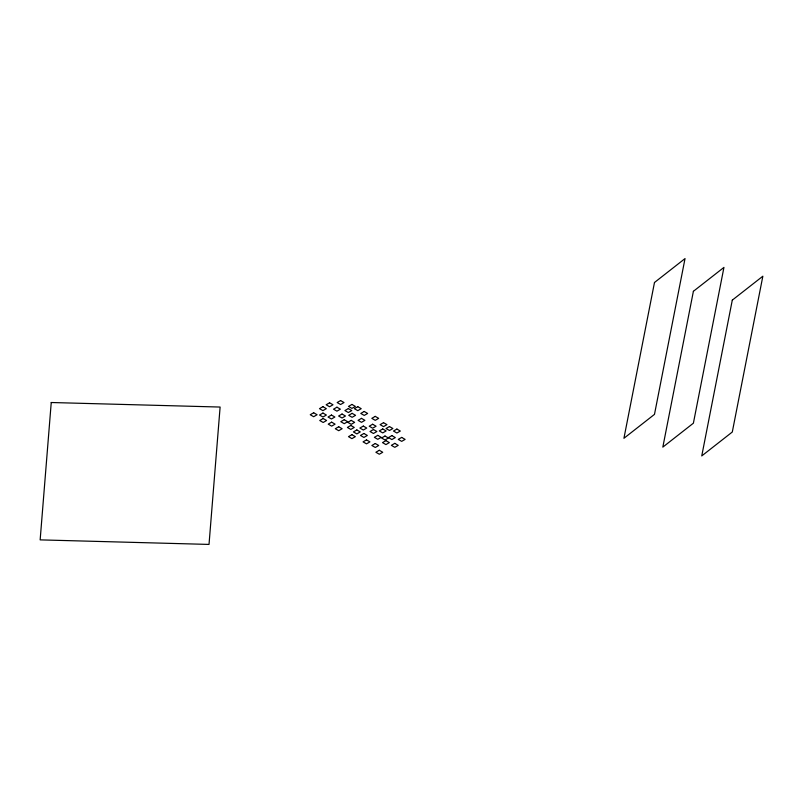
<?xml version="1.0" encoding="UTF-8"?>
<svg xmlns="http://www.w3.org/2000/svg" width="803" height="803" viewBox="0 0 803 803"><rect width="100%" height="100%" fill="white"/><g stroke="black" fill="none" stroke-linecap="round" stroke-linejoin="round"><path stroke-width="1.2" d="M51.241 402.514L40.15 539.877L209.021 544.424L220.112 407.051L51.241 402.514M654.485 282.495L623.931 438.287L654.485 414.368L685.029 258.576L654.485 282.495M693.39 291.308L662.836 447.11L693.39 423.191L723.945 267.399L693.39 291.308M732.296 300.131L701.752 455.923L732.296 432.014L762.85 276.212L732.296 300.131M322.906 406.679L319.484 408.657L322.906 410.634L326.339 408.657L322.906 406.679M329.571 402.795L326.148 404.772L329.571 406.75L332.994 404.772L329.571 402.795M313.662 412.752L310.239 414.729L313.662 416.717L317.085 414.729L313.662 412.752M340.592 400.567L337.17 402.544L340.592 404.521L344.015 402.544L340.592 400.567M322.967 413.053L319.544 415.031L322.967 417.008L326.389 415.031L322.967 413.053M336.939 407.201L333.516 409.179L336.939 411.156L340.362 409.179L336.939 407.201M323.177 418.524L319.745 420.501L323.177 422.478L326.6 420.501L323.177 418.524M331.448 415.041L328.025 417.018L331.448 418.995L334.881 417.018L331.448 415.041M351.935 404.441L348.502 406.418L351.935 408.396L355.358 406.418L351.935 404.441M348.331 408.576L344.909 410.564L348.331 412.541L351.754 410.564L348.331 408.576M342.048 414.037L338.615 416.014L342.048 417.992L345.471 416.014L342.048 414.037M357.787 406.699L354.364 408.677L357.787 410.654L361.22 408.677L357.787 406.699M331.659 422.167L328.226 424.145L331.659 426.132L335.082 424.145L331.659 422.167M352.126 413.344L348.703 415.322L352.126 417.299L355.558 415.322L352.126 413.344M344.236 419.718L340.803 421.695L344.236 423.683L347.659 421.695L344.236 419.718M364.221 411.467L360.788 413.445L364.221 415.422L367.644 413.445L364.221 411.467M338.715 426.754L335.293 428.732L338.715 430.709L342.138 428.732L338.715 426.754M351.212 420.37L347.789 422.348L351.212 424.325L354.635 422.348L351.212 420.37M361.491 418.363L358.058 420.34L361.491 422.328L364.913 420.34L361.491 418.363M350.821 425.47L347.398 427.447L350.821 429.424L354.253 427.447L350.821 425.47M375.242 416.376L371.819 418.353L375.242 420.33L378.665 418.353L375.242 416.376M363.317 426.072L359.885 428.049L363.317 430.027L366.74 428.049L363.317 426.072M356.853 429.936L353.43 431.914L356.853 433.891L360.276 431.914L356.853 429.936M351.915 434.674L348.492 436.651L351.915 438.629L355.348 436.651L351.915 434.674M372.652 424.245L369.229 426.222L372.652 428.2L376.085 426.222L372.652 424.245M363.91 433.479L360.487 435.457L363.91 437.434L367.332 435.457L363.91 433.479M383.523 422.669L380.1 424.646L383.523 426.624L386.956 424.646L383.523 422.669M373.445 429.525L370.022 431.502L373.445 433.479L376.878 431.502L373.445 429.525M382.73 428.953L379.297 430.93L382.73 432.907L386.153 430.93L382.73 428.953M366.499 439.893L363.066 441.871L366.499 443.848L369.922 441.871L366.499 439.893M389.465 426.544L386.032 428.521L389.465 430.498L392.888 428.521L389.465 426.544M377.781 435.356L374.359 437.334L377.781 439.311L381.214 437.334L377.781 435.356M396.903 429.063L393.48 431.04L396.903 433.018L400.326 431.04L396.903 429.063M385.008 436.019L381.576 437.996L385.008 439.974L388.431 437.996L385.008 436.019M375.292 443.507L371.859 445.484L375.292 447.462L378.715 445.484L375.292 443.507M391.874 435.607L388.451 437.585L391.874 439.562L395.307 437.585L391.874 435.607M385.922 440.626L382.499 442.604L385.922 444.591L389.355 442.604L385.922 440.626M379.317 450.282L375.884 452.26L379.317 454.237L382.74 452.26L379.317 450.282M401.681 437.414L398.258 439.392L401.681 441.369L405.113 439.392L401.681 437.414M394.795 443.366L391.372 445.344L394.795 447.321L398.228 445.344L394.795 443.366"/></g></svg>
